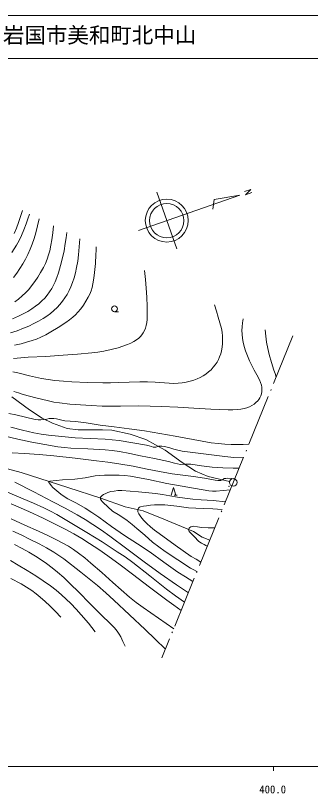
# Model space of a CAD drawing. Units: millimetres, scale not verified. Extents: x 61448 to 701448, y 5061 to 365061.
# Drawn here: x 429406 to 498080, y 183776 to 365061 of the extents above; entities that cross this region are included whole.
import ezdxf
from ezdxf.enums import TextEntityAlignment as Align

# ---------------------------------------------------------------- set-up
doc = ezdxf.new("R2010")
doc.units = ezdxf.units.MM
doc.header["$LTSCALE"] = 1000
doc.linetypes.add('DASHED', pattern=[7.5, 6, -1.5])
doc.linetypes.add('LONG_DASHED_DOTTED', pattern=[15.25, 12, -1.5, 0.25, -1.5])
doc.layers.add('S-SUV', color=7, linetype='Continuous', lineweight=13)
doc.styles.add('ＭＳ ゴシック', font='')
doc.styles.get('ＭＳ ゴシック').set_extended_font_data('MS Gothic')

msp = doc.modelspace()

# ---------------------------------------------------------------- linework, layer by layer
at = {"layer": 'S-SUV'}
for p, q in [((701448, 365061), (61448, 365061)), ((61448, 355061), (701448, 355061)), ((482712, 324032), (484170, 324539)), ((484170, 324539), (482971, 323274)), ((481627, 323192), (458017, 314972)), ((466929, 310663), (462326, 323884)), ((481627, 323192), (475632, 322164)), ((482971, 323274), (484432, 323791)), ((475632, 322164), (475345, 319946)), ((430587, 318236), (431014, 319617)), ((430126, 316865), (430587, 318236)), ((431881, 316543), (432276, 317674)), ((432276, 317674), (432652, 318812)), ((434520, 316064), (434926, 317694)), ((429086, 314256), (429632, 315545)), ((429632, 315545), (430126, 316865)), ((431354, 315162), (431881, 316543)), ((434102, 314440), (434520, 316064)), ((438077, 314434), (438265, 316052)), ((430209, 312646), (430775, 313813)), ((430775, 313813), (431354, 315162)), ((433721, 313106), (434102, 314440)), ((437853, 312815), (438077, 314434)), ((441187, 313230), (441369, 314527)), ((429595, 311516), (430209, 312646)), ((433285, 311797), (433721, 313106)), ((437630, 311518), (437853, 312815)), ((440689, 310247), (440990, 311947)), ((440990, 311947), (441187, 313230)), ((444355, 313059), (444240, 311166)), ((428573, 309824), (429595, 311516)), ((432293, 309393), (432817, 310584)), ((432817, 310584), (433285, 311797)), ((437079, 309263), (437351, 310245)), ((437351, 310245), (437630, 311518)), ((440330, 308567), (440689, 310247)), ((444240, 311166), (444065, 309268)), ((448131, 309400), (448172, 310278)), ((448172, 310278), (448206, 311166)), ((431115, 307175), (431728, 308266)), ((431728, 308266), (432293, 309393)), ((436341, 307317), (436750, 308301)), ((436750, 308301), (437079, 309263)), ((439894, 306821), (440330, 308567)), ((444065, 309268), (443874, 307812)), ((447999, 307283), (448131, 309400)), ((430430, 306080), (431115, 307175)), ((435879, 306363), (436341, 307317)), ((439399, 305088), (439894, 306821)), ((443874, 307812), (443624, 306366)), ((447807, 305173), (447999, 307283)), ((428940, 304033), (429694, 305019)), ((429694, 305019), (430430, 306080)), ((434565, 304084), (435248, 305208)), ((435248, 305208), (435879, 306363)), ((439044, 304026), (439399, 305088)), ((443354, 305137), (443025, 303921)), ((443624, 306366), (443354, 305137)), ((447649, 303863), (447807, 305173)), ((459639, 303587), (459417, 305654)), ((433152, 302080), (433880, 303060)), ((433880, 303060), (434565, 304084)), ((438262, 302197), (438637, 302994)), ((438637, 302994), (439044, 304026)), ((442686, 302885), (442287, 301858)), ((443025, 303921), (442686, 302885)), ((447432, 302565), (447649, 303863)), ((459828, 301517), (459639, 303587)), ((431731, 300458), (432464, 301249)), ((432464, 301249), (433152, 302080)), ((437334, 300653), (437834, 301428)), ((437834, 301428), (438262, 302197)), ((441870, 300959), (441394, 300079)), ((442287, 301858), (441870, 300959)), ((446982, 300903), (447234, 301719)), ((447234, 301719), (447432, 302565)), ((459973, 299394), (459828, 301517)), ((430107, 299002), (430939, 299708)), ((430939, 299708), (431731, 300458)), ((435544, 298545), (436185, 299208)), ((436185, 299208), (436790, 299920)), ((436790, 299920), (437334, 300653)), ((440887, 299263), (440323, 298472)), ((441394, 300079), (440887, 299263)), ((445790, 298505), (446328, 299432)), ((446328, 299432), (446683, 300156)), ((446683, 300156), (446982, 300903)), ((460058, 297275), (459973, 299394)), ((429199, 298312), (430107, 299002)), ((434069, 297298), (434821, 297895)), ((434821, 297895), (435544, 298545)), ((439712, 297730), (439056, 297028)), ((440323, 298472), (439712, 297730)), ((444573, 296743), (445199, 297606)), ((445199, 297606), (445790, 298505)), ((476189, 296200), (475731, 297635)), ((430089, 294987), (431190, 295521)), ((431190, 295521), (432272, 296112)), ((432272, 296112), (433183, 296677)), ((433183, 296677), (434069, 297298)), ((437525, 295659), (436700, 295039)), ((438315, 296325), (437525, 295659)), ((439056, 297028), (438315, 296325)), ((443348, 295322), (443903, 295921)), ((443903, 295921), (444573, 296743)), ((452449, 296022), (453344, 296022)), ((460033, 294262), (460076, 295763)), ((460076, 295763), (460058, 297275)), ((476630, 294770), (476189, 296200)), ((428695, 294384), (430089, 294987)), ((434774, 293837), (433680, 293259)), ((435832, 294463), (434774, 293837)), ((436700, 295039), (435832, 294463)), ((441094, 293511), (441941, 294116)), ((441941, 294116), (442756, 294773)), ((442756, 294773), (443348, 295322)), ((459956, 293537), (460033, 294262)), ((477014, 293454), (476630, 294770)), ((482402, 294356), (482249, 293452)), ((431258, 292179), (429760, 291613)), ((432489, 292695), (431258, 292179)), ((433680, 293259), (432489, 292695)), ((437602, 291340), (439359, 292397)), ((439359, 292397), (441094, 293511)), ((459412, 291640), (459645, 292220)), ((459645, 292220), (459819, 292819)), ((459819, 292819), (459956, 293537)), ((477336, 292133), (477014, 293454)), ((477492, 291247), (477336, 292133)), ((482157, 292540), (482133, 291661)), ((482249, 293452), (482157, 292540)), ((429760, 291613), (428244, 291104)), ((434276, 289680), (435267, 290102)), ((435267, 290102), (436442, 290691)), ((436442, 290691), (437602, 291340)), ((458080, 289875), (458480, 290251)), ((458480, 290251), (458836, 290668)), ((458836, 290668), (459147, 291133)), ((459147, 291133), (459412, 291640)), ((477590, 290350), (477492, 291247)), ((477624, 289477), (477590, 290350)), ((482133, 291661), (482168, 290772)), ((482168, 290772), (482268, 289836)), ((487528, 291836), (487676, 290375)), ((487676, 290375), (487885, 288913)), ((429123, 288244), (430690, 288583)), ((430690, 288583), (431980, 288918)), ((431980, 288918), (433262, 289312)), ((433262, 289312), (434276, 289680)), ((454390, 287986), (455439, 288372)), ((455439, 288372), (456225, 288715)), ((456225, 288715), (456988, 289116)), ((456988, 289116), (457554, 289472)), ((457554, 289472), (458080, 289875)), ((477514, 287783), (477598, 288613)), ((477598, 288613), (477624, 289477)), ((482268, 289836), (482427, 288907)), ((482427, 288907), (482660, 287922)), ((487885, 288913), (488160, 287491)), ((447146, 286427), (448569, 286622)), ((448569, 286622), (449982, 286877)), ((449982, 286877), (451655, 287238)), ((451655, 287238), (453325, 287660)), ((453325, 287660), (454390, 287986)), ((477179, 286222), (477369, 286960)), ((477369, 286960), (477514, 287783)), ((482660, 287922), (482951, 286952)), ((482951, 286952), (483394, 285749)), ((488160, 287491), (488495, 286072)), ((428934, 285130), (432376, 285444)), ((432376, 285444), (436438, 285637)), ((436438, 285637), (440496, 285890)), ((440496, 285890), (443825, 286128)), ((443825, 286128), (447146, 286427)), ((476320, 284258), (476654, 284873)), ((476654, 284873), (476934, 285514)), ((476934, 285514), (477179, 286222)), ((483394, 285749), (483891, 284571)), ((488495, 286072), (489004, 284232)), ((474935, 282520), (475463, 283085)), ((475463, 283085), (475913, 283650)), ((475913, 283650), (476320, 284258)), ((483891, 284571), (484414, 283483)), ((484414, 283483), (484992, 282419)), ((489004, 284232), (489572, 282400)), ((428777, 282051), (429960, 281798)), ((429960, 281798), (432688, 281125)), ((432688, 281125), (435435, 280509)), ((472401, 280701), (473074, 281076)), ((473074, 281076), (473735, 281512)), ((473735, 281512), (474371, 282004)), ((474371, 282004), (474935, 282520)), ((484992, 282419), (485634, 281307)), ((485634, 281307), (486225, 280164)), ((489572, 282400), (489831, 281612)), ((489831, 281612), (490097, 280815)), ((435435, 280509), (437003, 280243)), ((437003, 280243), (438579, 280036)), ((438579, 280036), (440548, 279849)), ((440548, 279849), (442531, 279721)), ((442531, 279721), (446137, 279547)), ((446137, 279547), (449742, 279434)), ((449742, 279434), (451539, 279441)), ((451539, 279441), (453336, 279508)), ((453336, 279508), (455840, 279631)), ((455840, 279631), (458346, 279694)), ((458346, 279694), (460134, 279675)), ((460134, 279675), (461921, 279596)), ((461921, 279596), (464083, 279443)), ((464083, 279443), (466245, 279350)), ((466245, 279350), (467242, 279388)), ((467242, 279388), (468236, 279486)), ((468236, 279486), (469158, 279630)), ((469158, 279630), (470066, 279834)), ((470066, 279834), (470892, 280078)), ((470892, 280078), (471709, 280382)), ((471709, 280382), (472401, 280701)), ((486225, 280164), (486464, 279577)), ((486464, 279577), (486649, 278961)), ((430089, 277116), (428979, 277441)), ((486649, 278961), (486747, 278438)), ((486761, 277412), (486676, 276925)), ((486747, 278438), (486787, 277905)), ((486787, 277905), (486761, 277412)), ((431182, 276733), (430089, 277116)), ((434119, 275961), (431182, 276733)), ((437064, 275249), (434119, 275961)), ((486092, 275615), (485796, 275247)), ((486333, 276009), (486092, 275615)), ((486534, 276461), (486333, 276009)), ((486676, 276925), (486534, 276461)), ((438335, 274983), (437064, 275249)), ((439615, 274777), (438335, 274983)), ((442048, 274527), (439615, 274777)), ((444492, 274337), (442048, 274527)), ((447037, 274157), (444492, 274337)), ((449572, 274039), (447037, 274157)), ((453848, 274032), (449572, 274039)), ((458115, 274085), (453848, 274032)), ((460770, 274067), (458115, 274085)), ((463415, 273990), (460770, 274067)), ((467185, 273788), (463415, 273990)), ((470953, 273526), (467185, 273788)), ((483858, 273891), (483246, 273650)), ((484428, 274180), (483858, 273891)), ((484965, 274520), (484428, 274180)), ((485401, 274862), (484965, 274520)), ((485796, 275247), (485401, 274862)), ((427866, 272347), (429431, 272019)), ((429431, 272019), (431703, 271430)), ((474910, 273317), (470953, 273526)), ((478884, 273167), (474910, 273317)), ((480014, 273165), (478884, 273167)), ((481132, 273222), (480014, 273165)), ((481876, 273314), (481132, 273222)), ((482610, 273466), (481876, 273314)), ((483246, 273650), (482610, 273466)), ((431703, 271430), (433992, 270899)), ((433992, 270899), (434653, 270836)), ((434653, 270836), (435317, 270833)), ((435317, 270833), (436001, 270893)), ((436001, 270893), (436682, 271014)), ((436682, 271014), (437242, 271126)), ((437242, 271126), (437812, 271179)), ((437812, 271179), (438353, 271141)), ((438353, 271141), (438906, 271040)), ((438906, 271040), (439886, 270813)), ((439886, 270813), (440869, 270648)), ((440869, 270648), (443365, 270418)), ((443365, 270418), (445852, 270128)), ((445852, 270128), (449109, 269625)), ((430984, 268447), (428311, 269100)), ((433668, 267852), (430984, 268447)), ((449109, 269625), (452386, 269179)), ((452386, 269179), (455902, 268761)), ((455902, 268761), (459416, 268283)), ((426703, 267125), (429942, 266349)), ((435368, 267539), (433668, 267852)), ((437067, 267287), (435368, 267539)), ((440196, 266929), (437067, 267287)), ((443322, 266631), (440196, 266929)), ((446804, 266456), (443322, 266631)), ((459416, 268283), (462983, 267696)), ((462983, 267696), (466542, 267050)), ((466542, 267050), (470749, 266257)), ((429942, 266349), (433200, 265630)), ((433200, 265630), (436234, 265071)), ((436234, 265071), (439283, 264571)), ((450288, 266342), (446804, 266456)), ((451932, 266212), (450288, 266342)), ((453561, 266023), (451932, 266212)), ((456750, 265523), (453561, 266023)), ((459918, 264966), (456750, 265523)), ((460495, 264816), (459918, 264966)), ((461062, 264606), (460495, 264816)), ((462660, 264679), (462331, 264563)), ((462993, 264733), (462660, 264679)), ((463503, 264718), (462993, 264733)), ((464003, 264641), (463503, 264718)), ((470749, 266257), (474970, 265522)), ((474970, 265522), (476564, 265310)), ((476564, 265310), (478172, 265157)), ((478172, 265157), (479636, 265083)), ((479636, 265083), (481113, 265069)), ((481113, 265069), (482413, 265095)), ((482413, 265095), (483724, 265147)), ((431512, 262975), (428619, 263156)), ((434924, 262760), (431512, 262975)), ((439283, 264571), (440788, 264370)), ((440788, 264370), (442309, 264227)), ((442309, 264227), (446273, 264072)), ((446273, 264072), (450235, 263857)), ((450235, 263857), (451912, 263673)), ((451912, 263673), (453581, 263428)), ((453581, 263428), (456045, 262969)), ((456045, 262969), (458510, 262448)), ((461422, 264489), (461062, 264606)), ((461768, 264437), (461422, 264489)), ((462052, 264469), (461768, 264437)), ((462331, 264563), (462052, 264469)), ((465130, 264362), (464003, 264641)), ((466228, 264029), (465130, 264362)), ((467215, 263760), (466228, 264029)), ((468212, 263551), (467215, 263760)), ((473171, 262905), (468212, 263551)), ((478120, 262298), (473171, 262905)), ((438318, 262487), (434924, 262760)), ((443281, 261920), (438318, 262487)), ((448234, 261323), (443281, 261920)), ((450865, 261004), (448234, 261323)), ((458510, 262448), (461763, 261823)), ((461763, 261823), (465018, 261138)), ((465018, 261138), (466414, 260754)), ((480278, 262104), (478120, 262298)), ((482431, 261970), (480278, 262104)), ((426383, 259775), (430737, 258564)), ((453486, 260626), (450865, 261004)), ((456766, 260015), (453486, 260626)), ((460035, 259345), (456766, 260015)), ((462961, 258789), (460035, 259345)), ((466414, 260754), (467811, 260434)), ((467811, 260434), (469036, 260485)), ((469036, 260485), (470259, 260476)), ((470259, 260476), (472725, 260127)), ((472725, 260127), (475194, 259839)), ((475194, 259839), (477644, 259686)), ((477644, 259686), (480111, 259592)), ((480111, 259592), (480780, 259573)), ((480780, 259573), (481449, 259555)), ((430737, 258564), (435026, 257189)), ((447969, 257758), (445602, 257349)), ((449050, 257891), (447969, 257758)), ((450124, 257962), (449050, 257891)), ((451821, 257972), (450124, 257962)), ((453521, 257922), (451821, 257972)), ((454838, 257847), (453521, 257922)), ((456138, 257713), (454838, 257847)), ((460381, 256901), (456138, 257713)), ((465887, 258295), (462961, 258789)), ((468366, 257929), (465887, 258295)), ((470847, 257624), (468366, 257929)), ((473387, 257230), (470847, 257624)), ((429212, 256311), (433662, 254053)), ((435026, 257189), (441573, 255061)), ((437244, 256490), (437165, 256369)), ((437165, 256369), (437185, 256228)), ((437185, 256228), (437278, 256068)), ((437389, 256587), (437244, 256490)), ((437278, 256068), (437693, 255531)), ((440318, 256825), (437389, 256587)), ((443222, 257000), (440318, 256825)), ((445602, 257349), (443222, 257000)), ((464613, 256030), (460381, 256901)), ((469521, 255135), (464613, 256030)), ((475890, 256782), (473387, 257230)), ((476544, 256709), (475890, 256782)), ((477198, 256697), (476544, 256709)), ((477594, 256892), (477198, 256697)), ((477965, 257146), (477594, 256892)), ((478362, 257210), (477965, 257146)), ((478778, 257214), (478362, 257210)), ((479669, 257159), (478778, 257214)), ((480525, 257048), (479669, 257159)), ((431177, 252462), (426560, 254351)), ((433662, 254053), (438095, 251752)), ((437693, 255531), (438116, 255080)), ((438116, 255080), (439009, 254304)), ((439009, 254304), (439972, 253547)), ((441573, 255061), (449291, 252576)), ((450899, 253899), (450393, 253693)), ((451632, 254108), (450899, 253899)), ((452362, 254255), (451632, 254108)), ((453249, 254351), (452362, 254255)), ((454139, 254386), (453249, 254351)), ((458051, 254071), (454139, 254386)), ((461958, 253697), (458051, 254071)), ((465635, 253312), (466184, 255108)), ((466184, 255108), (466733, 253312)), ((474440, 254288), (469521, 255135)), ((475283, 254226), (474440, 254288)), ((476118, 254224), (475283, 254226)), ((477762, 254344), (476118, 254224)), ((479403, 254525), (477762, 254344)), ((433607, 251430), (431177, 252462)), ((439972, 253547), (440763, 252981)), ((440763, 252981), (441595, 252459)), ((441595, 252459), (443611, 251397)), ((449182, 252788), (449158, 252619)), ((449158, 252619), (449207, 252372)), ((449264, 252939), (449182, 252788)), ((449207, 252372), (449316, 252132)), ((449558, 253204), (449264, 252939)), ((449291, 252576), (454922, 250579)), ((449316, 252132), (449543, 251829)), ((449895, 253425), (449558, 253204)), ((450393, 253693), (449895, 253425)), ((463665, 253443), (461958, 253697)), ((465364, 253128), (463665, 253443)), ((467103, 252809), (465364, 253128)), ((466360, 253312), (467080, 253312)), ((468842, 252551), (467103, 252809)), ((470729, 252347), (468842, 252551)), ((472621, 252203), (470729, 252347)), ((475460, 252013), (472621, 252203)), ((478280, 251765), (475460, 252013)), ((428413, 251253), (432470, 249453)), ((436014, 250343), (433607, 251430)), ((437531, 249598), (436014, 250343)), ((438095, 251752), (440936, 250241)), ((440936, 250241), (443756, 248672)), ((443611, 251397), (445597, 250283)), ((445597, 250283), (447202, 249253)), ((449543, 251829), (449825, 251554)), ((449825, 251554), (450884, 250531)), ((450884, 250531), (451949, 249589)), ((454922, 250579), (459145, 249630)), ((458061, 250291), (457934, 250097)), ((458251, 250461), (458061, 250291)), ((458467, 250575), (458251, 250461)), ((459168, 250730), (458467, 250575)), ((459893, 250827), (459168, 250730)), ((460818, 250963), (459893, 250827)), ((461744, 251038), (460818, 250963)), ((462975, 251065), (461744, 251038)), ((464193, 251032), (462975, 251065)), ((466944, 250720), (464193, 251032)), ((469685, 250348), (466944, 250720)), ((471408, 250246), (469685, 250348)), ((473138, 250204), (471408, 250246)), ((475345, 250113), (473138, 250204)), ((432470, 249453), (435810, 247910)), ((439019, 248800), (437531, 249598)), ((442507, 246723), (439019, 248800)), ((443756, 248672), (445593, 247580)), ((447202, 249253), (448774, 248172)), ((451949, 249589), (453688, 248513)), ((453688, 248513), (455407, 247379)), ((457858, 249870), (457855, 249636)), ((457855, 249636), (457914, 249394)), ((457934, 250097), (457858, 249870)), ((457914, 249394), (458135, 248907)), ((458135, 248907), (458408, 248451)), ((458408, 248451), (458792, 247928)), ((459145, 249630), (463925, 247665)), ((477547, 249963), (475345, 250113)), ((431526, 246314), (428346, 247807)), ((435810, 247910), (439124, 246314)), ((445965, 244593), (442507, 246723)), ((445593, 247580), (447399, 246436)), ((448774, 248172), (451764, 245996)), ((455407, 247379), (456558, 246485)), ((458792, 247928), (459242, 247422)), ((459242, 247422), (460010, 246647)), ((460010, 246647), (460816, 245919)), ((463925, 247665), (470818, 244817)), ((428733, 244923), (430721, 244024)), ((434727, 244878), (431526, 246314)), ((436920, 243881), (434727, 244878)), ((439124, 246314), (441081, 245313)), ((441081, 245313), (443010, 244259)), ((447399, 246436), (449381, 245105)), ((449381, 245105), (451330, 243724)), ((451764, 245996), (454793, 243866)), ((456558, 246485), (457671, 245546)), ((457671, 245546), (459483, 243930)), ((460816, 245919), (461790, 245118)), ((461790, 245118), (462819, 244350)), ((469731, 245437), (469700, 245270)), ((469700, 245270), (469753, 245039)), ((469823, 245589), (469731, 245437)), ((469753, 245039), (469868, 244820)), ((470026, 245772), (469823, 245589)), ((469868, 244820), (470982, 243641)), ((470263, 245904), (470026, 245772)), ((470572, 245997), (470263, 245904)), ((470893, 246029), (470572, 245997)), ((470818, 244817), (472880, 243487)), ((471816, 245938), (470893, 246029)), ((472695, 245792), (471816, 245938)), ((474246, 245700), (472695, 245792)), ((475801, 245669), (474246, 245700)), ((430721, 244024), (432842, 242994)), ((432842, 242994), (434937, 241909)), ((439090, 242829), (436920, 243881)), ((443010, 244259), (444827, 243188)), ((444827, 243188), (446622, 242059)), ((449547, 242382), (445965, 244593)), ((451330, 243724), (455329, 240743)), ((454793, 243866), (457769, 241980)), ((459483, 243930), (461334, 242359)), ((462819, 244350), (466554, 241665)), ((470982, 243641), (472122, 242522)), ((472880, 243487), (474631, 242794)), ((430936, 240860), (429142, 241771)), ((434937, 241909), (436641, 240978)), ((440416, 242127), (439090, 242829)), ((441703, 241379), (440416, 242127)), ((442885, 240614), (441703, 241379)), ((446622, 242059), (448778, 240622)), ((453101, 240118), (449547, 242382)), ((457769, 241980), (460721, 240038)), ((461334, 242359), (462764, 241252)), ((462764, 241252), (464230, 240194)), ((466554, 241665), (470330, 239025)), ((472122, 242522), (472712, 242115)), ((472712, 242115), (473339, 241756)), ((473339, 241756), (473692, 241568)), ((473692, 241568), (474057, 241382)), ((432524, 239990), (430936, 240860)), ((434072, 239073), (432524, 239990)), ((436641, 240978), (438321, 239990)), ((438321, 239990), (439494, 239231)), ((444033, 239799), (442885, 240614)), ((445504, 238663), (444033, 239799)), ((448778, 240622), (450908, 239131)), ((454936, 238886), (453101, 240118)), ((455329, 240743), (459342, 237763)), ((460721, 240038), (463958, 237684)), ((464230, 240194), (467190, 238208)), ((430037, 237008), (428227, 238033)), ((435367, 238241), (434072, 239073)), ((436620, 237365), (435367, 238241)), ((439494, 239231), (440642, 238416)), ((440642, 238416), (444582, 235353)), ((446939, 237480), (445504, 238663)), ((450908, 239131), (453805, 237015)), ((456727, 237611), (454936, 238886)), ((460657, 234526), (456727, 237611)), ((459342, 237763), (463117, 235067)), ((463958, 237684), (467230, 235380)), ((467190, 238208), (470181, 236275)), ((470330, 239025), (471432, 238340)), ((471432, 238340), (472557, 237696)), ((432105, 235766), (430037, 237008)), ((434145, 234470), (432105, 235766)), ((437928, 236376), (436620, 237365)), ((439199, 235341), (437928, 236376)), ((449504, 235236), (446939, 237480)), ((453805, 237015), (456665, 234851)), ((470181, 236275), (470910, 235861)), ((470910, 235861), (471649, 235464)), ((428334, 233906), (430683, 232609)), ((435859, 233321), (434145, 234470)), ((440620, 234083), (439199, 235341)), ((442001, 232780), (440620, 234083)), ((444582, 235353), (448496, 232243)), ((452024, 232953), (449504, 235236)), ((456665, 234851), (460618, 231812)), ((464553, 231412), (460657, 234526)), ((463117, 235067), (466925, 232423)), ((467230, 235380), (468960, 234268)), ((468960, 234268), (470721, 233181)), ((430683, 232609), (431945, 231857)), ((437529, 232131), (435859, 233321)), ((438829, 231135), (437529, 232131)), ((444307, 230507), (442001, 232780)), ((448496, 232243), (450409, 230562)), ((453966, 231225), (452024, 232953)), ((466925, 232423), (468283, 231490)), ((431945, 231857), (433173, 231054)), ((433173, 231054), (434180, 230321)), ((434180, 230321), (435152, 229539)), ((440083, 230099), (438829, 231135)), ((446559, 228202), (444307, 230507)), ((450409, 230562), (452291, 228830)), ((455937, 229550), (453966, 231225)), ((460618, 231812), (464612, 228816)), ((466635, 229842), (464553, 231412)), ((468283, 231490), (469651, 230553)), ((435152, 229539), (436291, 228534)), ((436291, 228534), (437392, 227482)), ((441211, 229085), (440083, 230099)), ((442293, 228033), (441211, 229085)), ((452291, 228830), (455941, 225435)), ((457506, 228299), (455937, 229550)), ((464612, 228816), (466283, 227618)), ((468745, 228325), (466635, 229842)), ((437392, 227482), (438670, 226182)), ((443523, 226744), (442293, 228033)), ((444709, 225413), (443523, 226744)), ((449115, 225637), (446559, 228202)), ((459105, 227101), (457506, 228299)), ((462657, 224608), (459105, 227101)), ((466283, 227618), (467981, 226446)), ((438670, 226182), (439926, 224849)), ((446358, 223444), (444709, 225413)), ((451731, 223097), (449115, 225637)), ((455941, 225435), (459583, 222018)), ((447951, 221446), (446358, 223444)), ((452415, 222351), (451731, 223097)), ((466241, 222168), (462657, 224608)), ((453042, 221578), (452415, 222351)), ((453503, 220921), (453042, 221578)), ((459583, 222018), (461953, 219737)), ((453907, 220240), (453503, 220921)), ((454426, 219174), (453907, 220240)), ((461953, 219737), (464314, 217432)), ((454895, 218076), (454426, 219174)), ((61448, 190061), (600448, 190061)), ((489448, 190061), (489448, 189061))]:
    msp.add_line(p, q, dxfattribs=at)
at = {"layer": 'S-SUV', "linetype": 'LONG_DASHED_DOTTED'}
msp.add_line((494001, 290411), (463479, 215378), dxfattribs=at)
at = {"layer": 'S-SUV', "linetype": 'DASHED'}
for p, q in [((428569, 276216), (432645, 273175)), ((432645, 273175), (435626, 271228)), ((435626, 271228), (437998, 270072)), ((437998, 270072), (441405, 268856)), ((441405, 268856), (444020, 268551)), ((444020, 268551), (449617, 268551)), ((449617, 268551), (451807, 268430)), ((451807, 268430), (456065, 267517)), ((456065, 267517), (459715, 266240)), ((459715, 266240), (464217, 263746)), ((464217, 263746), (468232, 260887)), ((468232, 260887), (471320, 258879)), ((471320, 258879), (474301, 257602)), ((474301, 257602), (479229, 256456))]:
    msp.add_line(p, q, dxfattribs=at)
at = {"layer": 'S-SUV'}
for centre, radius in [((464628, 317274), 5000), ((464628, 317274), 4000), ((452449, 296711), 688), ((480105, 256252), 896), ((480105, 256252), 27), ((479128, 255333), 31.2), ((479128, 255333), 25), ((479128, 255333), 18.8), ((479128, 255333), 12.5), ((479128, 255333), 6.2)]:
    msp.add_circle(centre, radius, dxfattribs=at)

# ---------------------------------------------------------------- texts
at = {"layer": 'S-SUV', "style": 'ＭＳ ゴシック'}
for s, height, p in [('岩国市美和町北中山', 3666, (426471, 357561)), ('400.0', 1833, (486167, 183256))]:
    msp.add_text(s, height=height, dxfattribs=at).set_placement(p, align=Align.BOTTOM_LEFT)

doc.saveas('drawing.dxf')
